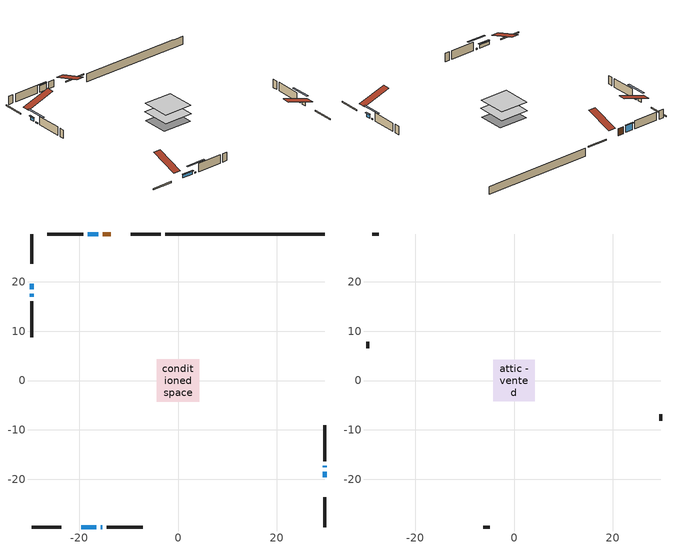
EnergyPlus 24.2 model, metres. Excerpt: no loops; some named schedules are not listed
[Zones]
conditioned space
 floor adiabatic (AdiabaticFloorConstruction): -4.31,-4.31 -4.31,4.31 4.31,4.31 4.31,-4.31 z0.45
 floor foundation (Slab1 construction): -4.35,-3.73 -4.35,3.73 4.35,3.73 4.35,-3.73 z-1.91
 wall outside (RimJoist1 construction): -3.53,29.7 -9.59,29.7 / -29.7,-29.7 -23.65,-29.7 / -29.7,29.7 -29.7,23.65 / 29.7,-29.7 29.7,-23.65 z0.45:0.75
 wall outside (AdiabaticWallConstruction 1): -13.6,29.7 -15.28,29.7 z0.45:2.48
 wall outside (AdiabaticWallConstruction): 29.7,-19.64 29.7,-18.55 / -29.7,19.64 -29.7,18.55 z0.45:1.47; -16.2,29.7 -18.31,29.7 z0.45:2.41; -19.64,-29.7 -16.61,-29.7 z0.45:1.4; 29.7,-17.62 29.7,-17.29 / -15.68,-29.7 -15.35,-29.7 / -29.7,17.62 -29.7,16.96 z0.45:0.76
 wall outside (Wall1 construction): -19.23,29.7 -26.48,29.7 / -14.42,-29.7 -7.17,-29.7 / -29.7,16.04 -29.7,8.79 / 29.7,-16.36 29.7,-9.11 z0.45:2.89
 wall foundation (FoundationWall1 construction): -2.61,29.7,-1.91 -2.61,29.7,0.45 26.47,29.7,0.45 26.47,29.7,0.33 29.7,29.7,0.33 29.7,29.7,-1.91
 window (WindowConstruction): 29.7,-19.64 29.7,-18.55 z0.45:1.47
 window (WindowConstruction 1): -16.2,29.7 -18.3,29.7 z0.45:2.41
 window (WindowConstruction 2): -19.64,-29.7 -16.61,-29.7 z0.45:1.39
 window (WindowConstruction 3): -29.7,19.64 -29.7,18.55 z0.45:1.47
 window (WindowConstruction 4): 29.7,-17.62 29.7,-17.29 z0.45:0.75
 window (WindowConstruction 5): -15.68,-29.7 -15.35,-29.7 z0.45:0.75
 window (WindowConstruction 6): -29.7,17.62 -29.7,16.97 z0.45:0.75
 door (Door): -13.6,29.7 -15.28,29.7 z0.45:2.48
 ceiling adiabatic (AdiabaticFloorConstruction): 4.31,-4.31 4.31,4.31 -4.31,4.31 -4.31,-4.31 z0.45
attic - vented
 floor to conditioned space (Floor1 construction Reversed): -4.18,-4.18 -4.18,4.18 4.18,4.18 4.18,-4.18 z2.89
 wall outside (Wall2 construction): -27.41,29.7 -28.78,29.7 / -6.24,-29.7 -4.88,-29.7 / -29.7,7.86 -29.7,6.5 / 29.7,-8.19 29.7,-6.82 z0.45:2.89
 roof outside (Roof1 construction): -12.67,29.7,2.89 -12.67,21.56,5.6 -10.52,21.56,5.6 -10.52,29.7,2.89; -20.57,-29.7,2.89 -20.57,-21.56,5.6 -22.72,-21.56,5.6 -22.72,-29.7,2.89; -29.7,20.57,2.89 -21.56,20.57,5.6 -21.56,22.72,5.6 -29.7,22.72,2.89; 29.7,-20.57,2.89 21.56,-20.57,5.6 21.56,-22.72,5.6 29.7,-22.72,2.89
shading: 29.7,-18.35 29.7,-19.84 30.12,-19.84 30.12,-18.35 z1.67; -18.51,29.7 -16,29.7 -16,30.12 -18.51,30.12 z2.61; -16.41,-29.7 -19.84,-29.7 -19.84,-30.12 -16.41,-30.12 z1.6; -29.7,18.35 -29.7,19.84 -30.12,19.84 -30.12,18.35 z1.67; 29.7,-14.59 29.7,-20.32 30.12,-20.32 30.12,-14.59 z3.46; -12.65,-29.7 -18.38,-29.7 -18.38,-30.12 -12.65,-30.12 z3.46; -29.7,14.27 -29.7,20.32 -30.12,20.32 -30.12,14.27 z3.46
[Building]
Building 1: Terrain=Suburbs
[Site:Location]
Winnipeg Intl AP_MB: Latitude {deg}=49.91; Longitude {deg}=-97.24; Time Zone {hr}=-6; Elevation {m}=239; Keep Site Location Information=Yes
[Site:GroundTemperature:Shallow]
-2.46526, -5.11642, -5.32873, -4.07063, 0.979979, 6.00706, 10.3653, 13.1261, 13.3606, 11.1152, 6.8681, 1.99523
[Site:WaterMainsTemperature]
Calculation Method=Schedule; Temperature Schedule=mains temperature schedule
[Material] Roughness=Rough; Thermal Absorptance=0.9
Name | Thickness {m} | Conductivity {W/m-K} | Density {kg/m3} | Specific Heat {J/kg-K} | Solar Absorptance | Visible Absorptance
asphalt or fiberglass shingles | 0.00635 | 0.162714 | 1121.4 | 1465.45 | 0.84 | 0.84
ceiling stud and cavity | 0.1397 | 0.117536 | 65.682 | 1177.47 | 0.7 | 0.7
concrete 4.0 in. | 0.1016 | 1.803125 | 2242.8 | 837.4 | 0.7 | 0.7
concrete 8.0 in. | 0.2032 | 1.803125 | 2242.8 | 837.4 | 0.7 | 0.7
door material | 0.04445 | 0.0451087 | 512.64 | 1214.23 | 0.7 | 0.7
exterior vertical ins | 0.0101875 | 0.029427 | 32.04 | 1214.23 | 0.7 | 0.7
floor covering | 0.0127 | 0.0433444 | 54.468 | 1339.84 | 0.6 | 0.6
floor rigid ins; wall rigid ins 1 | 0.512978 | 0.029427 | 32.04 | 1214.23 | 0.7 | 0.7
floor stud and cavity | 0.1397 | 1.75129 | 37.0049 | 1207.88 | 0.7 | 0.7
furniture material conditioned space 1 | 0.1524 | 0.115458 | 640.8 | 1214.23 | 0.6 | 0.6
gypsum board | 0.0127 | 0.160291 | 801 | 837.4 | 0.6 | 0.6
gypsum board 1 | 0.0127 | 0.160291 | 801 | 837.4 | 0.7 | 0.7
osb sheathing 0.5 in. | 0.0127 | 0.115458 | 512.64 | 1214.23 | 0.7 | 0.7
osb sheathing 0.75 in. | 0.01905 | 0.115458 | 512.64 | 1214.23 | 0.7 | 0.7
rim joist stud and cavity | 0.0508 | 1.41042 | 50.32683 | 1063.81 | 0.6 | 0.6
wall rigid ins | 0.051816 | 0.029427 | 32.04 | 1214.23 | 0.7 | 0.7
wall stud and cavity | 0.1397 | 0.385153 | 139.0536 | 1170.24 | 0.7 | 0.7
wall stud and cavity 1 | 0.0889 | 6.1454 | 50.32683 | 1063.81 | 0.6 | 0.6
wall stud and cavity 2 | 0.0889 | 0.380278 | 52.3479 | 1209.89 | 0.7 | 0.7
wall stud and cavity 3 | 0.0889 | 0.391764 | 83.0341 | 1211.67 | 0.7 | 0.7
wood siding | 0.0254 | 0.102417 | 544.68 | 1172.36 | 0.4 | 0.4
wood siding 1 | 0.00254 | 0.102417 | 544.68 | 1172.36 | 0.4 | 0.4
wood siding 2; wood siding 3; wood siding 4 | 0.0254 | 0.102417 | 544.68 | 1172.36 | 0.7 | 0.7
[WindowMaterial:SimpleGlazingSystem]
Name | U-Factor {W/m2-K} | Solar Heat Gain Coefficient
WindowMaterial | 4.15289 | 0.69
WindowMaterial 1 | 3.26882 | 0.7
WindowMaterial 2 | 4.224432 | 0.68
WindowMaterial 3 | 5.96644 | 0.53
[Construction]
AdiabaticFloorConstruction: floor stud and cavity, floor rigid ins, osb sheathing 0.75 in., floor covering
AdiabaticWallConstruction: wood siding 3, wall rigid ins 1, wall stud and cavity 2, gypsum board
AdiabaticWallConstruction 1: wood siding 4, wall rigid ins 1, wall stud and cavity 2, gypsum board
Door: door material
Floor1 construction Reversed: gypsum board, ceiling stud and cavity
FoundationWall1 construction: concrete 8.0 in., gypsum board 1
furniture construction conditioned space 1: furniture material conditioned space 1
PartitionWallConstruction: gypsum board, wall stud and cavity 3, gypsum board
RimJoist1 construction: wood siding 2, rim joist stud and cavity
Roof1 construction: asphalt or fiberglass shingles
Slab1 construction: concrete 4.0 in.
Wall1 construction: wood siding, wall rigid ins, osb sheathing 0.5 in., wall stud and cavity, gypsum board
Wall2 construction: wood siding 1, wall stud and cavity 1
WindowConstruction; WindowConstruction 3: WindowMaterial
WindowConstruction 1: WindowMaterial 1
WindowConstruction 2: WindowMaterial 2
WindowConstruction 4; WindowConstruction 5; WindowConstruction 6: WindowMaterial 3
[Zone] Multiplier=1; Part of Total Floor Area=Yes
Name | Volume {m3}
attic - vented | 30.7878
conditioned space | 347.6
[Space]
Name | Zone | Volume {m3}
attic - vented 1 | attic - vented | 30.7878
conditioned space 1 | conditioned space | 347.6
[ZoneInfiltration:EffectiveLeakageArea]
infil attic - vented 1: Zone or Space=attic - vented 1; Schedule=Always On Discrete; Effective Air Leakage Area {cm2}=2329.33; Stack Coefficient=0.000358291; Wind Coefficient=1.2789e-05
[ZoneMixing]
whole house fan mix: Zone or Space=attic - vented; Schedule=Always On Continuous; Design Flow Rate Calculation Method=Flow/Zone; Design Flow Rate {m3/s}=0; Source Zone or Space=conditioned space
[SurfaceProperty:ExposedFoundationPerimeter]
Slab1: Exposed Perimeter Calculation Method=TotalExposedPerimeter; Total Exposed Perimeter {m}=32.31
[InternalMass] Zone or ZoneList=conditioned space; Space or SpaceList=conditioned space 1
Name | Construction | Surface Area {m2}
furniture mass conditioned space 1 | furniture construction conditioned space 1 | 55.64
partition wall mass | PartitionWallConstruction | 139.1
[Lights]
interior lighting: Zone or ZoneList or Space or SpaceList=conditioned space 1; Schedule=interior lighting schedule; Design Level Calculation Method=LightingLevel; Lighting Level {W}=343.2; Return Air Fraction=0; Fraction Radiant=0.6; Fraction Visible=0.2; Fraction Replaceable=1
[People]
occupants: Zone or ZoneList or Space or SpaceList=conditioned space 1; Number of People Schedule=occupants schedule; Number of People Calculation Method=People; Number of People=3; Fraction Radiant=0.314171; Sensible Heat Fraction=0.56303; Activity Level Schedule=occupants activity schedule; Carbon Dioxide Generation Rate {m3/s-W}=0; Enable ASHRAE 55 Comfort Warnings=No; Mean Radiant Temperature Calculation Type=EnclosureAveraged
[ElectricEquipment] Zone or ZoneList or Space or SpaceList=conditioned space 1; Design Level Calculation Method=EquipmentLevel
Name | Schedule | Design Level {W} | Fraction Latent | Fraction Radiant | Fraction Lost
clothes dryer | clothes dryer schedule | 140.772 | 0.015 | 0.081 | 0.85
clothes washer | clothes washer schedule | 32.1985 | 0.03 | 0.162 | 0.7
cooking range | cooking range schedule | 215.147 | 0.08 | 0.432 | 0.2
dishwasher | dishwasher schedule | 66.8632 | 0.3 | 0.18 | 0.4
fridge | fridge schedule | 72.9452 | 0 | 0.6 | 0
mech vent house fan | mech vent house fan schedule | 10 | 0 | 0 | 1
mech vent house fan cfis | mech vent house fan cfis schedule | 0 | 0 | 0 | 0
misc plug loads | misc plug loads schedule | 494.7 | 0.045 | 0.513 | 0.1
whole house fan | Always On Discrete | 0 | 0 | 0 | 1
[OtherEquipment] Zone or ZoneList or Space or SpaceList=conditioned space 1; Design Level Calculation Method=EquipmentLevel
Name | Fuel Type | Schedule | Design Level {W} | Fraction Latent | Fraction Radiant | Fraction Lost
clothes dryer 1 | Electricity | clothes dryer schedule | 0 | 0.015 | 0.081 | 0.85
cooking range 1 | Electricity | cooking range schedule | 0 | 0.08 | 0.432 | 0.2
general water use latent | None | general water use schedule | 62.594 | 1 | 0 | 0
general water use sensible | None | general water use schedule | -61.6891 | 0 | 0.6 | 0
mech vent house fan latent load | None | Always On Discrete | 0 | 1 | 0 | 0
mech vent house fan sensible load | None | Always On Discrete | 0 | 0 | 0 | 0
water heater energy adjustment1 | Electricity | Always On Discrete | 0.01 | 0 | 0 | 1
[ZoneInfiltration:DesignFlowRate] Zone or ZoneList or Space or SpaceList=conditioned space 1; Schedule=Always On Discrete; Design Flow Rate Calculation Method=Flow/Zone; Design Flow Rate {m3/s}=0
infil flow; natural vent flow; whole house fan flow
[AvailabilityManager:Scheduled]
central ac and furnace airloop Availability Manager: Schedule=Always On Discrete
[Foundation:Kiva]
Foundation Kiva 1: Initial Indoor Air Temperature {C}=21; Wall Height Above Grade {m}=0.450007; Wall Depth Below Slab {m}=0.2032; Custom Block Material Name 1=exterior vertical ins; Custom Block Depth 1 {m}=2.36001; Custom Block X Position 1 {m}=0.2159; Custom Block Z Position 1 {m}=0
[Foundation:Kiva:Settings]
Soil Conductivity {W/m-K}=0.849921; Soil Density {kg/m3}=1842.3; Soil Specific Heat {J/kg-K}=418.7; Ground Solar Absorptivity=0.9; Ground Thermal Absorptivity=0.9; Ground Surface Roughness {m}=0.03; Far-Field Width {m}=40; Deep-Ground Boundary Condition=ZeroFlux; Deep-Ground Depth {m}=40; Minimum Cell Dimension {m}=0.2; Maximum Cell Growth Coefficient=3; Simulation Timestep=Timestep
[Exterior:Lights]
exterior lighting: Schedule=exterior lighting schedule; Design Level {W}=75.6
[EnergyManagementSystem:GlobalVariable]
central_ac_and_furnace_airloop_Fan_RTF
infil_program_Qfan
infil_program_Qinf
natural_vent_program_Qnv
natural_vent_program_Qwhf
[EnergyManagementSystem:Sensor]
Name | Output:Variable or Output:Meter Index Key | Output:Variable or Output:Meter
airflow_gain | infil flow | Infiltration Sensible Heat Gain Energy
airflow_gain_1 | natural vent flow | Infiltration Sensible Heat Gain Energy
airflow_gain_2 | whole house fan flow | Infiltration Sensible Heat Gain Energy
airflow_loss | infil flow | Infiltration Sensible Heat Loss Energy
airflow_loss_1 | natural vent flow | Infiltration Sensible Heat Loss Energy
airflow_loss_2 | whole house fan flow | Infiltration Sensible Heat Loss Energy
clg_load_cond |  | Cooling:EnergyTransfer:Zone:CONDITIONED SPACE
clg_sp_s; clg_sp_s_1 | cooling setpoint | Schedule Value
clothes_dryer_exhaust_0_sch_s | clothes dryer exhaust 0 schedule | Schedule Value
cool_season | cooling season schedule | Schedule Value
htg_load_cond |  | Heating:EnergyTransfer:Zone:CONDITIONED SPACE
htg_sp_s; htg_sp_s_1 | heating setpoint | Schedule Value
ig_ee_conv | clothes dryer | Electric Equipment Convective Heating Energy
ig_ee_conv_2 | cooking range | Electric Equipment Convective Heating Energy
ig_ee_conv_4 | fridge | Electric Equipment Convective Heating Energy
ig_ee_conv_5 | misc plug loads | Electric Equipment Convective Heating Energy
ig_ee_conv_6 | whole house fan | Electric Equipment Convective Heating Energy
ig_ee_rad | clothes dryer | Electric Equipment Radiant Heating Energy
ig_ee_rad_2 | cooking range | Electric Equipment Radiant Heating Energy
ig_ee_rad_4 | fridge | Electric Equipment Radiant Heating Energy
ig_ee_rad_5 | misc plug loads | Electric Equipment Radiant Heating Energy
ig_ee_rad_6 | whole house fan | Electric Equipment Radiant Heating Energy
ig_lgt_conv | interior lighting | Lights Convective Heating Energy
ig_lgt_rad | interior lighting | Lights Radiant Heating Energy
ig_lgt_vis | interior lighting | Lights Visible Radiation Heating Energy
ig_oe_conv | clothes dryer 1 | Other Equipment Convective Heating Energy
ig_oe_conv_1 | cooking range 1 | Other Equipment Convective Heating Energy
ig_oe_conv_2 | general water use latent | Other Equipment Convective Heating Energy
ig_oe_conv_3 | general water use sensible | Other Equipment Convective Heating Energy
ig_oe_conv_4 | water heater energy adjustment1 | Other Equipment Convective Heating Energy
ig_oe_rad | clothes dryer 1 | Other Equipment Radiant Heating Energy
ig_oe_rad_1 | cooking range 1 | Other Equipment Radiant Heating Energy
ig_oe_rad_2 | general water use latent | Other Equipment Radiant Heating Energy
ig_oe_rad_3 | general water use sensible | Other Equipment Radiant Heating Energy
ig_oe_rad_4 | water heater energy adjustment1 | Other Equipment Radiant Heating Energy
ig_ppl_conv | occupants | People Convective Heating Energy
ig_ppl_rad | occupants | People Radiant Heating Energy
im_conv | furniture mass conditioned space 1 | Surface Inside Face Convection Heat Gain Energy
im_conv_1 | partition wall mass | Surface Inside Face Convection Heat Gain Energy
im_ig | furniture mass conditioned space 1 | Surface Inside Face Internal Gains Radiation Heat Gain Energy
im_ig_1 | partition wall mass | Surface Inside Face Internal Gains Radiation Heat Gain Energy
im_lgt | furniture mass conditioned space 1 | Surface Inside Face Lights Radiation Heat Gain Energy
im_lgt_1 | partition wall mass | Surface Inside Face Lights Radiation Heat Gain Energy
im_sol | furniture mass conditioned space 1 | Surface Inside Face Solar Radiation Heat Gain Energy
im_sol_1 | partition wall mass | Surface Inside Face Solar Radiation Heat Gain Energy
im_surf | furniture mass conditioned space 1 | Surface Inside Face Net Surface Thermal Radiation Heat Gain Energy
im_surf_1 | partition wall mass | Surface Inside Face Net Surface Thermal Radiation Heat Gain Energy
mv_conv | mech vent house fan | Electric Equipment Convective Heating Energy
mv_conv_1 | mech vent house fan cfis | Electric Equipment Convective Heating Energy
mv_conv_2 | mech vent house fan latent load | Other Equipment Convective Heating Energy
mv_conv_3 | mech vent house fan sensible load | Other Equipment Convective Heating Energy
mv_rad | mech vent house fan | Electric Equipment Radiant Heating Energy
mv_rad_1 | mech vent house fan cfis | Electric Equipment Radiant Heating Energy
mv_rad_2 | mech vent house fan latent load | Other Equipment Radiant Heating Energy
mv_rad_3 | mech vent house fan sensible load | Other Equipment Radiant Heating Energy
natural_vent_s | natural vent schedule | Schedule Value
out_pb_s |  | Site Outdoor Air Barometric Pressure
out_wt_s |  | Site Outdoor Air Humidity Ratio
site_vw_s |  | Site Wind Speed
ss_back_out | Window1 | Surface Window Shortwave from Zone Back Out Window Heat Transfer Rate
ss_back_out_1 | Window2 | Surface Window Shortwave from Zone Back Out Window Heat Transfer Rate
ss_back_out_2 | Window3 | Surface Window Shortwave from Zone Back Out Window Heat Transfer Rate
ss_back_out_3 | Window6 | Surface Window Shortwave from Zone Back Out Window Heat Transfer Rate
ss_back_out_4 | Window7 | Surface Window Shortwave from Zone Back Out Window Heat Transfer Rate
ss_back_out_5 | Window8 | Surface Window Shortwave from Zone Back Out Window Heat Transfer Rate
ss_back_out_6 | Window9 | Surface Window Shortwave from Zone Back Out Window Heat Transfer Rate
ss_conv | Door1 | Surface Inside Face Convection Heat Gain Energy
ss_conv_1 | Window1 | Surface Inside Face Convection Heat Gain Energy
ss_conv_2 | Window2 | Surface Inside Face Convection Heat Gain Energy
ss_conv_3 | Window3 | Surface Inside Face Convection Heat Gain Energy
ss_conv_4 | Window6 | Surface Inside Face Convection Heat Gain Energy
ss_conv_5 | Window7 | Surface Inside Face Convection Heat Gain Energy
ss_conv_6 | Window8 | Surface Inside Face Convection Heat Gain Energy
ss_conv_7 | Window9 | Surface Inside Face Convection Heat Gain Energy
ss_ig | Door1 | Surface Inside Face Internal Gains Radiation Heat Gain Energy
ss_ig_1 | Window1 | Surface Inside Face Internal Gains Radiation Heat Gain Energy
ss_ig_2 | Window2 | Surface Inside Face Internal Gains Radiation Heat Gain Energy
ss_ig_3 | Window3 | Surface Inside Face Internal Gains Radiation Heat Gain Energy
ss_ig_4 | Window6 | Surface Inside Face Internal Gains Radiation Heat Gain Energy
ss_ig_5 | Window7 | Surface Inside Face Internal Gains Radiation Heat Gain Energy
ss_ig_6 | Window8 | Surface Inside Face Internal Gains Radiation Heat Gain Energy
ss_ig_7 | Window9 | Surface Inside Face Internal Gains Radiation Heat Gain Energy
ss_lgt | Door1 | Surface Inside Face Lights Radiation Heat Gain Energy
ss_sol | Door1 | Surface Inside Face Solar Radiation Heat Gain Energy
ss_surf | Door1 | Surface Inside Face Net Surface Thermal Radiation Heat Gain Energy
ss_surf_1 | Window1 | Surface Inside Face Net Surface Thermal Radiation Heat Gain Energy
ss_surf_2 | Window2 | Surface Inside Face Net Surface Thermal Radiation Heat Gain Energy
ss_surf_3 | Window3 | Surface Inside Face Net Surface Thermal Radiation Heat Gain Energy
ss_surf_4 | Window6 | Surface Inside Face Net Surface Thermal Radiation Heat Gain Energy
ss_surf_5 | Window7 | Surface Inside Face Net Surface Thermal Radiation Heat Gain Energy
ss_surf_6 | Window8 | Surface Inside Face Net Surface Thermal Radiation Heat Gain Energy
ss_surf_7 | Window9 | Surface Inside Face Net Surface Thermal Radiation Heat Gain Energy
ss_trans_in | Window1 | Surface Window Transmitted Solar Radiation Rate
ss_trans_in_1 | Window2 | Surface Window Transmitted Solar Radiation Rate
ss_trans_in_2 | Window3 | Surface Window Transmitted Solar Radiation Rate
ss_trans_in_3 | Window6 | Surface Window Transmitted Solar Radiation Rate
ss_trans_in_4 | Window7 | Surface Window Transmitted Solar Radiation Rate
ss_trans_in_5 | Window8 | Surface Window Transmitted Solar Radiation Rate
ss_trans_in_6 | Window9 | Surface Window Transmitted Solar Radiation Rate
ss_trans_out | Window1 | Surface Inside Face Initial Transmitted Diffuse Transmitted Out Window Solar Radiation Rate
ss_trans_out_1 | Window2 | Surface Inside Face Initial Transmitted Diffuse Transmitted Out Window Solar Radiation Rate
ss_trans_out_2 | Window3 | Surface Inside Face Initial Transmitted Diffuse Transmitted Out Window Solar Radiation Rate
ss_trans_out_3 | Window6 | Surface Inside Face Initial Transmitted Diffuse Transmitted Out Window Solar Radiation Rate
ss_trans_out_4 | Window7 | Surface Inside Face Initial Transmitted Diffuse Transmitted Out Window Solar Radiation Rate
ss_trans_out_5 | Window8 | Surface Inside Face Initial Transmitted Diffuse Transmitted Out Window Solar Radiation Rate
ss_trans_out_6 | Window9 | Surface Inside Face Initial Transmitted Diffuse Transmitted Out Window Solar Radiation Rate
s_conv | Floor1 | Surface Inside Face Convection Heat Gain Energy
s_conv_1 | FoundationWall1 | Surface Inside Face Convection Heat Gain Energy
s_conv_10 | Wall1:180 | Surface Inside Face Convection Heat Gain Energy
s_conv_11 | Wall1:270 | Surface Inside Face Convection Heat Gain Energy
s_conv_12 | Wall1:90 | Surface Inside Face Convection Heat Gain Energy
s_conv_2 | inferred conditioned ceiling | Surface Inside Face Convection Heat Gain Energy
s_conv_3 | inferred conditioned floor | Surface Inside Face Convection Heat Gain Energy
s_conv_4 | RimJoist1:0 | Surface Inside Face Convection Heat Gain Energy
s_conv_5 | RimJoist1:180 | Surface Inside Face Convection Heat Gain Energy
s_conv_6 | RimJoist1:270 | Surface Inside Face Convection Heat Gain Energy
s_conv_7 | RimJoist1:90 | Surface Inside Face Convection Heat Gain Energy
s_conv_8 | Slab1 | Surface Inside Face Convection Heat Gain Energy
s_conv_9 | Wall1:0 | Surface Inside Face Convection Heat Gain Energy
s_ig | Floor1 | Surface Inside Face Internal Gains Radiation Heat Gain Energy
s_ig_1 | FoundationWall1 | Surface Inside Face Internal Gains Radiation Heat Gain Energy
s_ig_10 | Wall1:180 | Surface Inside Face Internal Gains Radiation Heat Gain Energy
s_ig_11 | Wall1:270 | Surface Inside Face Internal Gains Radiation Heat Gain Energy
s_ig_12 | Wall1:90 | Surface Inside Face Internal Gains Radiation Heat Gain Energy
s_ig_2 | inferred conditioned ceiling | Surface Inside Face Internal Gains Radiation Heat Gain Energy
s_ig_3 | inferred conditioned floor | Surface Inside Face Internal Gains Radiation Heat Gain Energy
s_ig_4 | RimJoist1:0 | Surface Inside Face Internal Gains Radiation Heat Gain Energy
s_ig_5 | RimJoist1:180 | Surface Inside Face Internal Gains Radiation Heat Gain Energy
s_ig_6 | RimJoist1:270 | Surface Inside Face Internal Gains Radiation Heat Gain Energy
s_ig_7 | RimJoist1:90 | Surface Inside Face Internal Gains Radiation Heat Gain Energy
s_ig_8 | Slab1 | Surface Inside Face Internal Gains Radiation Heat Gain Energy
s_ig_9 | Wall1:0 | Surface Inside Face Internal Gains Radiation Heat Gain Energy
s_lgt | Floor1 | Surface Inside Face Lights Radiation Heat Gain Energy
s_lgt_1 | FoundationWall1 | Surface Inside Face Lights Radiation Heat Gain Energy
s_lgt_10 | Wall1:180 | Surface Inside Face Lights Radiation Heat Gain Energy
s_lgt_11 | Wall1:270 | Surface Inside Face Lights Radiation Heat Gain Energy
s_lgt_12 | Wall1:90 | Surface Inside Face Lights Radiation Heat Gain Energy
s_lgt_2 | inferred conditioned ceiling | Surface Inside Face Lights Radiation Heat Gain Energy
s_lgt_3 | inferred conditioned floor | Surface Inside Face Lights Radiation Heat Gain Energy
s_lgt_4 | RimJoist1:0 | Surface Inside Face Lights Radiation Heat Gain Energy
s_lgt_5 | RimJoist1:180 | Surface Inside Face Lights Radiation Heat Gain Energy
s_lgt_6 | RimJoist1:270 | Surface Inside Face Lights Radiation Heat Gain Energy
s_lgt_7 | RimJoist1:90 | Surface Inside Face Lights Radiation Heat Gain Energy
s_lgt_8 | Slab1 | Surface Inside Face Lights Radiation Heat Gain Energy
s_lgt_9 | Wall1:0 | Surface Inside Face Lights Radiation Heat Gain Energy
s_sol | Floor1 | Surface Inside Face Solar Radiation Heat Gain Energy
s_sol_1 | FoundationWall1 | Surface Inside Face Solar Radiation Heat Gain Energy
s_sol_10 | Wall1:180 | Surface Inside Face Solar Radiation Heat Gain Energy
s_sol_11 | Wall1:270 | Surface Inside Face Solar Radiation Heat Gain Energy
s_sol_12 | Wall1:90 | Surface Inside Face Solar Radiation Heat Gain Energy
s_sol_2 | inferred conditioned ceiling | Surface Inside Face Solar Radiation Heat Gain Energy
s_sol_3 | inferred conditioned floor | Surface Inside Face Solar Radiation Heat Gain Energy
s_sol_4 | RimJoist1:0 | Surface Inside Face Solar Radiation Heat Gain Energy
s_sol_5 | RimJoist1:180 | Surface Inside Face Solar Radiation Heat Gain Energy
s_sol_6 | RimJoist1:270 | Surface Inside Face Solar Radiation Heat Gain Energy
s_sol_7 | RimJoist1:90 | Surface Inside Face Solar Radiation Heat Gain Energy
s_sol_8 | Slab1 | Surface Inside Face Solar Radiation Heat Gain Energy
s_sol_9 | Wall1:0 | Surface Inside Face Solar Radiation Heat Gain Energy
s_surf | Floor1 | Surface Inside Face Net Surface Thermal Radiation Heat Gain Energy
s_surf_1 | FoundationWall1 | Surface Inside Face Net Surface Thermal Radiation Heat Gain Energy
s_surf_10 | Wall1:180 | Surface Inside Face Net Surface Thermal Radiation Heat Gain Energy
s_surf_11 | Wall1:270 | Surface Inside Face Net Surface Thermal Radiation Heat Gain Energy
s_surf_12 | Wall1:90 | Surface Inside Face Net Surface Thermal Radiation Heat Gain Energy
s_surf_2 | inferred conditioned ceiling | Surface Inside Face Net Surface Thermal Radiation Heat Gain Energy
s_surf_3 | inferred conditioned floor | Surface Inside Face Net Surface Thermal Radiation Heat Gain Energy
s_surf_4 | RimJoist1:0 | Surface Inside Face Net Surface Thermal Radiation Heat Gain Energy
s_surf_5 | RimJoist1:180 | Surface Inside Face Net Surface Thermal Radiation Heat Gain Energy
s_surf_6 | RimJoist1:270 | Surface Inside Face Net Surface Thermal Radiation Heat Gain Energy
s_surf_7 | RimJoist1:90 | Surface Inside Face Net Surface Thermal Radiation Heat Gain Energy
s_surf_8 | Slab1 | Surface Inside Face Net Surface Thermal Radiation Heat Gain Energy
s_surf_9 | Wall1:0 | Surface Inside Face Net Surface Thermal Radiation Heat Gain Energy
[EnergyManagementSystem:Actuator]
Name | Actuated Component Unique | Actuated Component Type | Actuated Component Control Type
fridge_schedule_act | fridge schedule | Schedule:Constant | Schedule Value
infil_flow_act | infil flow | Zone Infiltration | Air Exchange Flow Rate
mech_vent_house_fan_cfis_act | mech vent house fan cfis | ElectricEquipment | Electricity Rate
mech_vent_house_fan_latent_load_act | mech vent house fan latent load | OtherEquipment | Power Level
mech_vent_house_fan_sensible_load_act | mech vent house fan sensible load | OtherEquipment | Power Level
natural_vent_flow_act | natural vent flow | Zone Infiltration | Air Exchange Flow Rate
water_heater_ec_adj_act | water heater energy adjustment1 | OtherEquipment | Power Level
whole_house_fan_act | whole house fan | ElectricEquipment | Electricity Rate
whole_house_fan_flow_act | whole house fan flow | Zone Infiltration | Air Exchange Flow Rate
